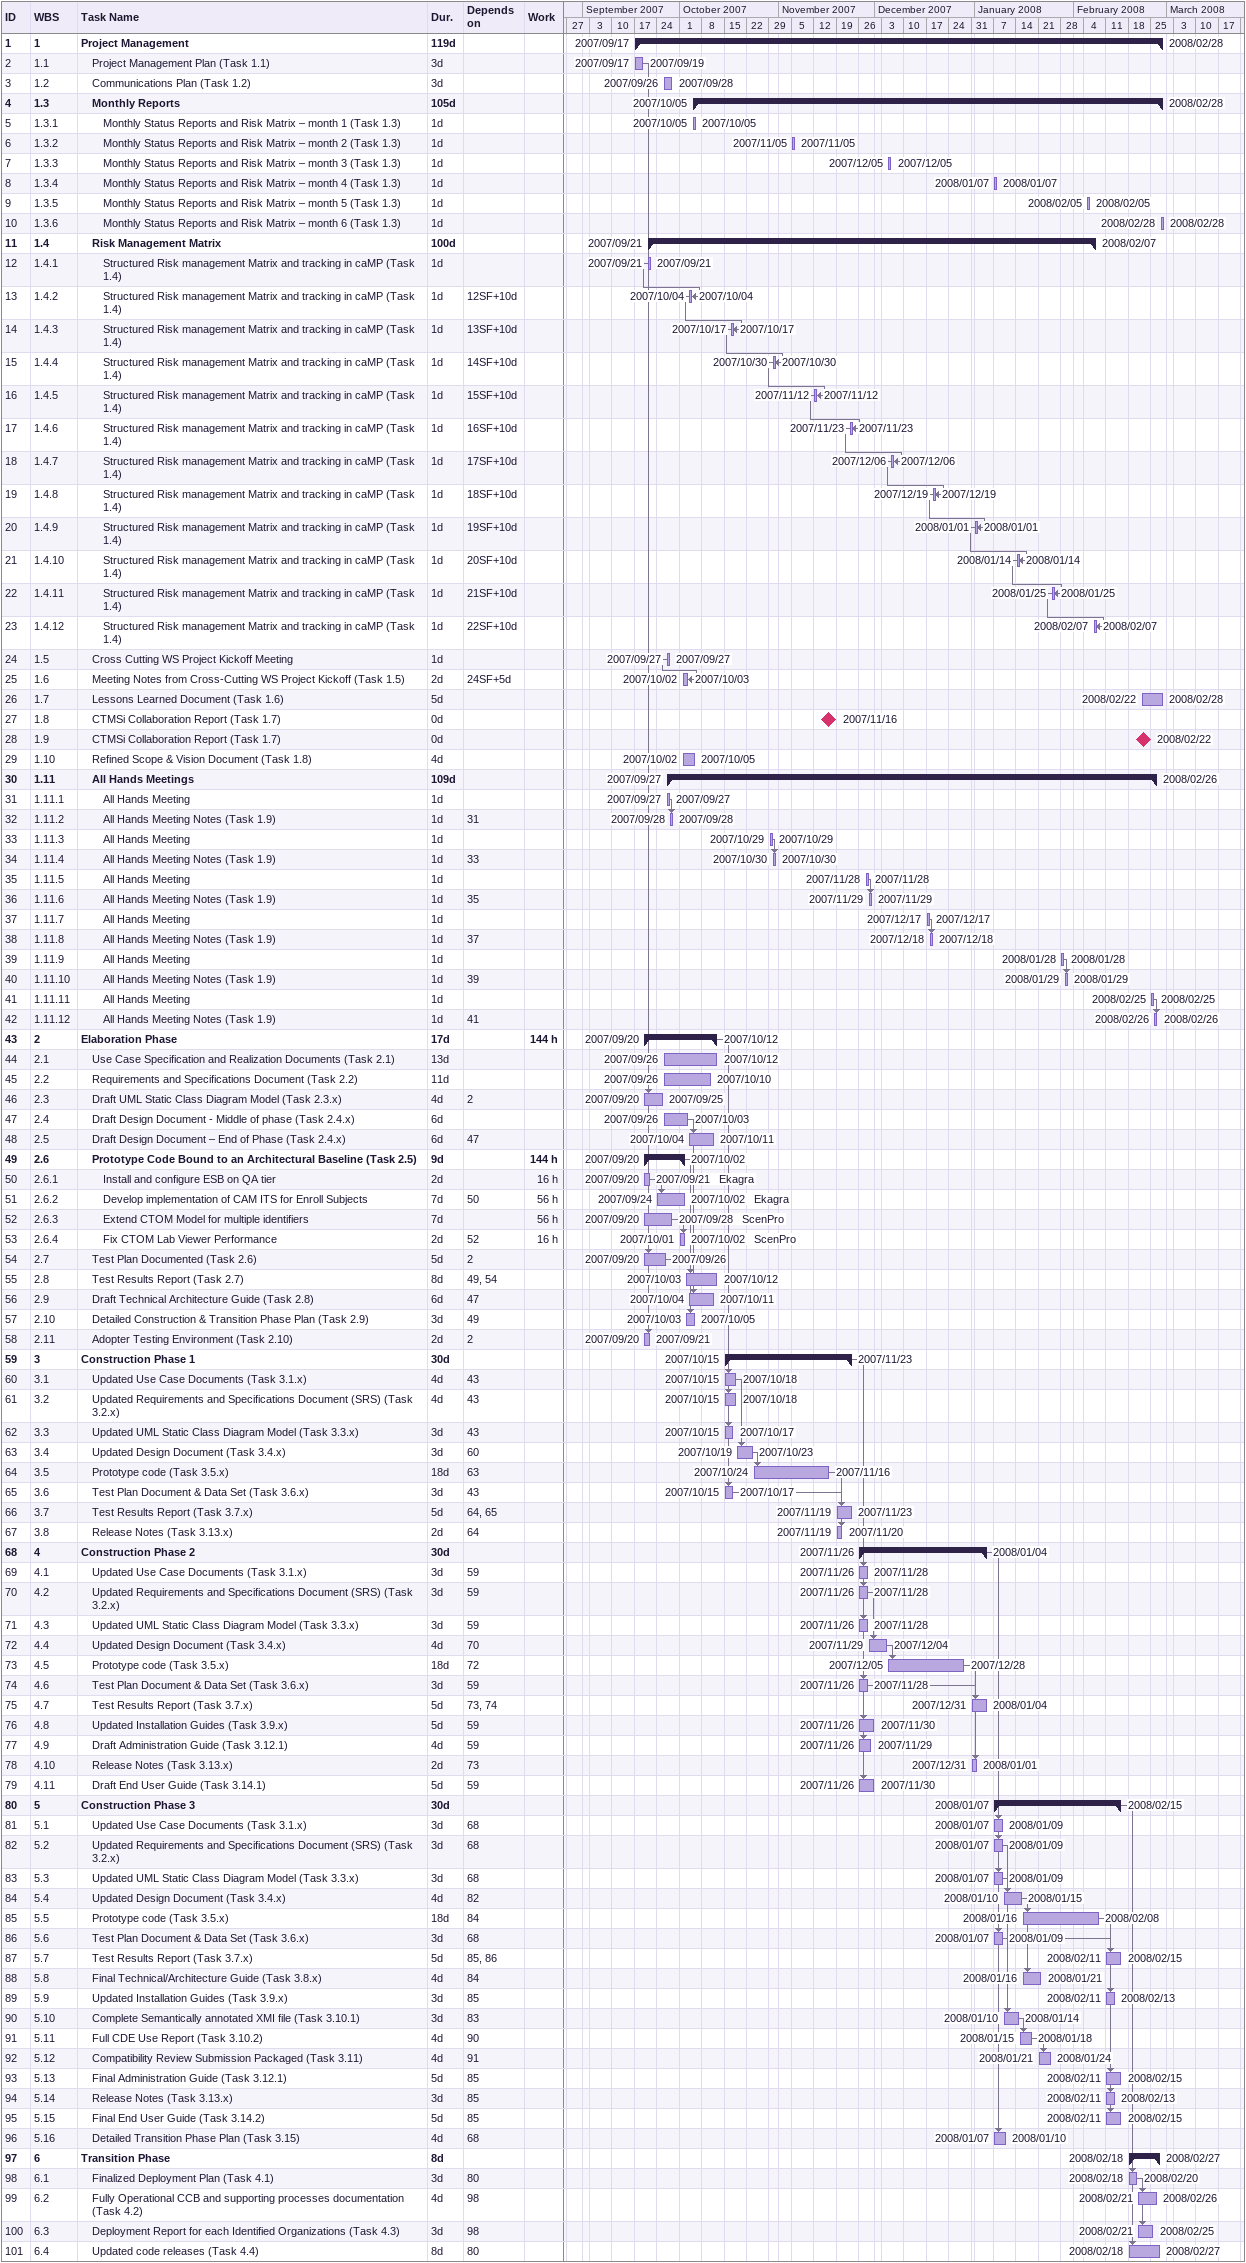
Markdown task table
| ID | WBS | Task | Duration | Start | Finish | Predecessors | Resources | Work (h) |
|---|---|---|---|---|---|---|---|---|
| 1 | 1 | **Project Management** | 119d | 2007-09-17 | 2008-02-28 |  |  |  |
| 2 | 1.1 | Project Management Plan (Task 1.1) | 3d | 2007-09-17 | 2007-09-19 |  |  |  |
| 3 | 1.2 | Communications Plan (Task 1.2) | 3d | 2007-09-26 | 2007-09-28 |  |  |  |
| 4 | 1.3 | **Monthly Reports** | 105d | 2007-10-05 | 2008-02-28 |  |  |  |
| 5 | 1.3.1 | Monthly Status Reports and Risk Matrix – month 1 (Task 1.3) | 1d | 2007-10-05 | 2007-10-05 |  |  |  |
| 6 | 1.3.2 | Monthly Status Reports and Risk Matrix – month 2 (Task 1.3) | 1d | 2007-11-05 | 2007-11-05 |  |  |  |
| 7 | 1.3.3 | Monthly Status Reports and Risk Matrix – month 3 (Task 1.3) | 1d | 2007-12-05 | 2007-12-05 |  |  |  |
| 8 | 1.3.4 | Monthly Status Reports and Risk Matrix – month 4 (Task 1.3) | 1d | 2008-01-07 | 2008-01-07 |  |  |  |
| 9 | 1.3.5 | Monthly Status Reports and Risk Matrix – month 5 (Task 1.3) | 1d | 2008-02-05 | 2008-02-05 |  |  |  |
| 10 | 1.3.6 | Monthly Status Reports and Risk Matrix – month 6 (Task 1.3) | 1d | 2008-02-28 | 2008-02-28 |  |  |  |
| 11 | 1.4 | **Risk Management Matrix** | 100d | 2007-09-21 | 2008-02-07 |  |  |  |
| 12 | 1.4.1 | Structured Risk management Matrix and tracking in caMP (Task 1.4) | 1d | 2007-09-21 | 2007-09-21 |  |  |  |
| 13 | 1.4.2 | Structured Risk management Matrix and tracking in caMP (Task 1.4) | 1d | 2007-10-04 | 2007-10-04 | 12SF+10d |  |  |
| 14 | 1.4.3 | Structured Risk management Matrix and tracking in caMP (Task 1.4) | 1d | 2007-10-17 | 2007-10-17 | 13SF+10d |  |  |
| 15 | 1.4.4 | Structured Risk management Matrix and tracking in caMP (Task 1.4) | 1d | 2007-10-30 | 2007-10-30 | 14SF+10d |  |  |
| 16 | 1.4.5 | Structured Risk management Matrix and tracking in caMP (Task 1.4) | 1d | 2007-11-12 | 2007-11-12 | 15SF+10d |  |  |
| 17 | 1.4.6 | Structured Risk management Matrix and tracking in caMP (Task 1.4) | 1d | 2007-11-23 | 2007-11-23 | 16SF+10d |  |  |
| 18 | 1.4.7 | Structured Risk management Matrix and tracking in caMP (Task 1.4) | 1d | 2007-12-06 | 2007-12-06 | 17SF+10d |  |  |
| 19 | 1.4.8 | Structured Risk management Matrix and tracking in caMP (Task 1.4) | 1d | 2007-12-19 | 2007-12-19 | 18SF+10d |  |  |
| 20 | 1.4.9 | Structured Risk management Matrix and tracking in caMP (Task 1.4) | 1d | 2008-01-01 | 2008-01-01 | 19SF+10d |  |  |
| 21 | 1.4.10 | Structured Risk management Matrix and tracking in caMP (Task 1.4) | 1d | 2008-01-14 | 2008-01-14 | 20SF+10d |  |  |
| 22 | 1.4.11 | Structured Risk management Matrix and tracking in caMP (Task 1.4) | 1d | 2008-01-25 | 2008-01-25 | 21SF+10d |  |  |
| 23 | 1.4.12 | Structured Risk management Matrix and tracking in caMP (Task 1.4) | 1d | 2008-02-07 | 2008-02-07 | 22SF+10d |  |  |
| 24 | 1.5 | Cross Cutting WS Project Kickoff Meeting | 1d | 2007-09-27 | 2007-09-27 |  |  |  |
| 25 | 1.6 | Meeting Notes from Cross-Cutting WS Project Kickoff (Task 1.5) | 2d | 2007-10-02 | 2007-10-03 | 24SF+5d |  |  |
| 26 | 1.7 | Lessons Learned Document (Task 1.6) | 5d | 2008-02-22 | 2008-02-28 |  |  |  |
| 27 | 1.8 | CTMSi Collaboration Report (Task 1.7) | 0d | 2007-11-16 | 2007-11-16 |  |  |  |
| 28 | 1.9 | CTMSi Collaboration Report (Task 1.7) | 0d | 2008-02-22 | 2008-02-22 |  |  |  |
| 29 | 1.10 | Refined Scope & Vision Document (Task 1.8) | 4d | 2007-10-02 | 2007-10-05 |  |  |  |
| 30 | 1.11 | **All Hands Meetings** | 109d | 2007-09-27 | 2008-02-26 |  |  |  |
| 31 | 1.11.1 | All Hands Meeting | 1d | 2007-09-27 | 2007-09-27 |  |  |  |
| 32 | 1.11.2 | All Hands Meeting Notes (Task 1.9) | 1d | 2007-09-28 | 2007-09-28 | 31 |  |  |
| 33 | 1.11.3 | All Hands Meeting | 1d | 2007-10-29 | 2007-10-29 |  |  |  |
| 34 | 1.11.4 | All Hands Meeting Notes (Task 1.9) | 1d | 2007-10-30 | 2007-10-30 | 33 |  |  |
| 35 | 1.11.5 | All Hands Meeting | 1d | 2007-11-28 | 2007-11-28 |  |  |  |
| 36 | 1.11.6 | All Hands Meeting Notes (Task 1.9) | 1d | 2007-11-29 | 2007-11-29 | 35 |  |  |
| 37 | 1.11.7 | All Hands Meeting | 1d | 2007-12-17 | 2007-12-17 |  |  |  |
| 38 | 1.11.8 | All Hands Meeting Notes (Task 1.9) | 1d | 2007-12-18 | 2007-12-18 | 37 |  |  |
| 39 | 1.11.9 | All Hands Meeting | 1d | 2008-01-28 | 2008-01-28 |  |  |  |
| 40 | 1.11.10 | All Hands Meeting Notes (Task 1.9) | 1d | 2008-01-29 | 2008-01-29 | 39 |  |  |
| 41 | 1.11.11 | All Hands Meeting | 1d | 2008-02-25 | 2008-02-25 |  |  |  |
| 42 | 1.11.12 | All Hands Meeting Notes (Task 1.9) | 1d | 2008-02-26 | 2008-02-26 | 41 |  |  |
| 43 | 2 | **Elaboration Phase** | 17d | 2007-09-20 | 2007-10-12 |  |  | 144 |
| 44 | 2.1 | Use Case Specification and Realization Documents (Task 2.1) | 13d | 2007-09-26 | 2007-10-12 |  |  |  |
| 45 | 2.2 | Requirements and Specifications Document (Task 2.2) | 11d | 2007-09-26 | 2007-10-10 |  |  |  |
| 46 | 2.3 | Draft UML Static Class Diagram Model (Task 2.3.x) | 4d | 2007-09-20 | 2007-09-25 | 2 |  |  |
| 47 | 2.4 | Draft Design Document - Middle of phase (Task 2.4.x) | 6d | 2007-09-26 | 2007-10-03 |  |  |  |
| 48 | 2.5 | Draft Design Document – End of Phase (Task 2.4.x) | 6d | 2007-10-04 | 2007-10-11 | 47 |  |  |
| 49 | 2.6 | **Prototype Code Bound to an Architectural Baseline (Task 2.5)** | 9d | 2007-09-20 | 2007-10-02 |  |  | 144 |
| 50 | 2.6.1 | Install and configure ESB on QA tier | 2d | 2007-09-20 | 2007-09-21 |  | Ekagra | 16 |
| 51 | 2.6.2 | Develop implementation of CAM ITS for Enroll Subjects | 7d | 2007-09-24 | 2007-10-02 | 50 | Ekagra | 56 |
| 52 | 2.6.3 | Extend CTOM Model for multiple identifiers | 7d | 2007-09-20 | 2007-09-28 |  | ScenPro | 56 |
| 53 | 2.6.4 | Fix CTOM Lab Viewer Performance | 2d | 2007-10-01 | 2007-10-02 | 52 | ScenPro | 16 |
| 54 | 2.7 | Test Plan Documented (Task 2.6) | 5d | 2007-09-20 | 2007-09-26 | 2 |  |  |
| 55 | 2.8 | Test Results Report (Task 2.7) | 8d | 2007-10-03 | 2007-10-12 | 49, 54 |  |  |
| 56 | 2.9 | Draft Technical Architecture Guide (Task 2.8) | 6d | 2007-10-04 | 2007-10-11 | 47 |  |  |
| 57 | 2.10 | Detailed Construction & Transition Phase Plan (Task 2.9) | 3d | 2007-10-03 | 2007-10-05 | 49 |  |  |
| 58 | 2.11 | Adopter Testing Environment (Task 2.10) | 2d | 2007-09-20 | 2007-09-21 | 2 |  |  |
| 59 | 3 | **Construction Phase 1** | 30d | 2007-10-15 | 2007-11-23 |  |  |  |
| 60 | 3.1 | Updated Use Case Documents (Task 3.1.x) | 4d | 2007-10-15 | 2007-10-18 | 43 |  |  |
| 61 | 3.2 | Updated Requirements and Specifications Document (SRS) (Task 3.2.x) | 4d | 2007-10-15 | 2007-10-18 | 43 |  |  |
| 62 | 3.3 | Updated UML Static Class Diagram Model (Task 3.3.x) | 3d | 2007-10-15 | 2007-10-17 | 43 |  |  |
| 63 | 3.4 | Updated Design Document (Task 3.4.x) | 3d | 2007-10-19 | 2007-10-23 | 60 |  |  |
| 64 | 3.5 | Prototype code (Task 3.5.x) | 18d | 2007-10-24 | 2007-11-16 | 63 |  |  |
| 65 | 3.6 | Test Plan Document & Data Set (Task 3.6.x) | 3d | 2007-10-15 | 2007-10-17 | 43 |  |  |
| 66 | 3.7 | Test Results Report (Task 3.7.x) | 5d | 2007-11-19 | 2007-11-23 | 64, 65 |  |  |
| 67 | 3.8 | Release Notes (Task 3.13.x) | 2d | 2007-11-19 | 2007-11-20 | 64 |  |  |
| 68 | 4 | **Construction Phase 2** | 30d | 2007-11-26 | 2008-01-04 |  |  |  |
| 69 | 4.1 | Updated Use Case Documents (Task 3.1.x) | 3d | 2007-11-26 | 2007-11-28 | 59 |  |  |
| 70 | 4.2 | Updated Requirements and Specifications Document (SRS) (Task 3.2.x) | 3d | 2007-11-26 | 2007-11-28 | 59 |  |  |
| 71 | 4.3 | Updated UML Static Class Diagram Model (Task 3.3.x) | 3d | 2007-11-26 | 2007-11-28 | 59 |  |  |
| 72 | 4.4 | Updated Design Document (Task 3.4.x) | 4d | 2007-11-29 | 2007-12-04 | 70 |  |  |
| 73 | 4.5 | Prototype code (Task 3.5.x) | 18d | 2007-12-05 | 2007-12-28 | 72 |  |  |
| 74 | 4.6 | Test Plan Document & Data Set (Task 3.6.x) | 3d | 2007-11-26 | 2007-11-28 | 59 |  |  |
| 75 | 4.7 | Test Results Report (Task 3.7.x) | 5d | 2007-12-31 | 2008-01-04 | 73, 74 |  |  |
| 76 | 4.8 | Updated Installation Guides (Task 3.9.x) | 5d | 2007-11-26 | 2007-11-30 | 59 |  |  |
| 77 | 4.9 | Draft Administration Guide (Task 3.12.1) | 4d | 2007-11-26 | 2007-11-29 | 59 |  |  |
| 78 | 4.10 | Release Notes (Task 3.13.x) | 2d | 2007-12-31 | 2008-01-01 | 73 |  |  |
| 79 | 4.11 | Draft End User Guide (Task 3.14.1) | 5d | 2007-11-26 | 2007-11-30 | 59 |  |  |
| 80 | 5 | **Construction Phase 3** | 30d | 2008-01-07 | 2008-02-15 |  |  |  |
| 81 | 5.1 | Updated Use Case Documents (Task 3.1.x) | 3d | 2008-01-07 | 2008-01-09 | 68 |  |  |
| 82 | 5.2 | Updated Requirements and Specifications Document (SRS) (Task 3.2.x) | 3d | 2008-01-07 | 2008-01-09 | 68 |  |  |
| 83 | 5.3 | Updated UML Static Class Diagram Model (Task 3.3.x) | 3d | 2008-01-07 | 2008-01-09 | 68 |  |  |
| 84 | 5.4 | Updated Design Document (Task 3.4.x) | 4d | 2008-01-10 | 2008-01-15 | 82 |  |  |
| 85 | 5.5 | Prototype code (Task 3.5.x) | 18d | 2008-01-16 | 2008-02-08 | 84 |  |  |
| 86 | 5.6 | Test Plan Document & Data Set (Task 3.6.x) | 3d | 2008-01-07 | 2008-01-09 | 68 |  |  |
| 87 | 5.7 | Test Results Report (Task 3.7.x) | 5d | 2008-02-11 | 2008-02-15 | 85, 86 |  |  |
| 88 | 5.8 | Final Technical/Architecture Guide (Task 3.8.x) | 4d | 2008-01-16 | 2008-01-21 | 84 |  |  |
| 89 | 5.9 | Updated Installation Guides (Task 3.9.x) | 3d | 2008-02-11 | 2008-02-13 | 85 |  |  |
| 90 | 5.10 | Complete Semantically annotated XMI file (Task 3.10.1) | 3d | 2008-01-10 | 2008-01-14 | 83 |  |  |
| 91 | 5.11 | Full CDE Use Report (Task 3.10.2) | 4d | 2008-01-15 | 2008-01-18 | 90 |  |  |
| 92 | 5.12 | Compatibility Review Submission Packaged (Task 3.11) | 4d | 2008-01-21 | 2008-01-24 | 91 |  |  |
| 93 | 5.13 | Final Administration Guide (Task 3.12.1) | 5d | 2008-02-11 | 2008-02-15 | 85 |  |  |
| 94 | 5.14 | Release Notes (Task 3.13.x) | 3d | 2008-02-11 | 2008-02-13 | 85 |  |  |
| 95 | 5.15 | Final End User Guide (Task 3.14.2) | 5d | 2008-02-11 | 2008-02-15 | 85 |  |  |
| 96 | 5.16 | Detailed Transition Phase Plan (Task 3.15) | 4d | 2008-01-07 | 2008-01-10 | 68 |  |  |
| 97 | 6 | **Transition Phase** | 8d | 2008-02-18 | 2008-02-27 |  |  |  |
| 98 | 6.1 | Finalized Deployment Plan (Task 4.1) | 3d | 2008-02-18 | 2008-02-20 | 80 |  |  |
| 99 | 6.2 | Fully Operational CCB and supporting processes documentation (Task 4.2) | 4d | 2008-02-21 | 2008-02-26 | 98 |  |  |
| 100 | 6.3 | Deployment Report for each Identified Organizations (Task 4.3) | 3d | 2008-02-21 | 2008-02-25 | 98 |  |  |
| 101 | 6.4 | Updated code releases (Task 4.4) | 8d | 2008-02-18 | 2008-02-27 | 80 |  |  |
